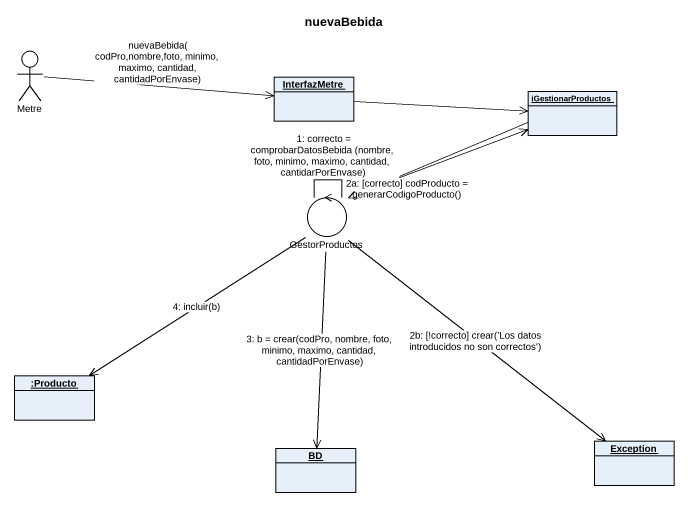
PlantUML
@startuml
title nuevaBebida
allowmixing
hide circle
hide empty members
actor Metre
object InterfazMetre
object iGestionarProductos
control GestorProductos
object ":Producto" as Producto
object BD
object "Exception" as Exception_
Metre -right-> InterfazMetre : nuevaBebida( codPro,nombre,foto, minimo, maximo, cantidad, cantidadPorEnvase)
InterfazMetre -right-> iGestionarProductos
iGestionarProductos -left-> GestorProductos
GestorProductos -right-> iGestionarProductos
GestorProductos -- GestorProductos : 1: correcto = comprobarDatosBebida (nombre, foto, minimo, maximo, cantidad, cantidarPorEnvase)
GestorProductos -- GestorProductos : 2a: [correcto] codProducto = generarCodigoProducto()
GestorProductos -left-> Producto : 4: incluir(b)
GestorProductos --> BD : 3: b = crear(codPro, nombre, foto, minimo, maximo, cantidad, cantidadPorEnvase)
GestorProductos --> Exception_ : 2b: [!correcto] crear('Los datos introducidos no son correctos')
@enduml
